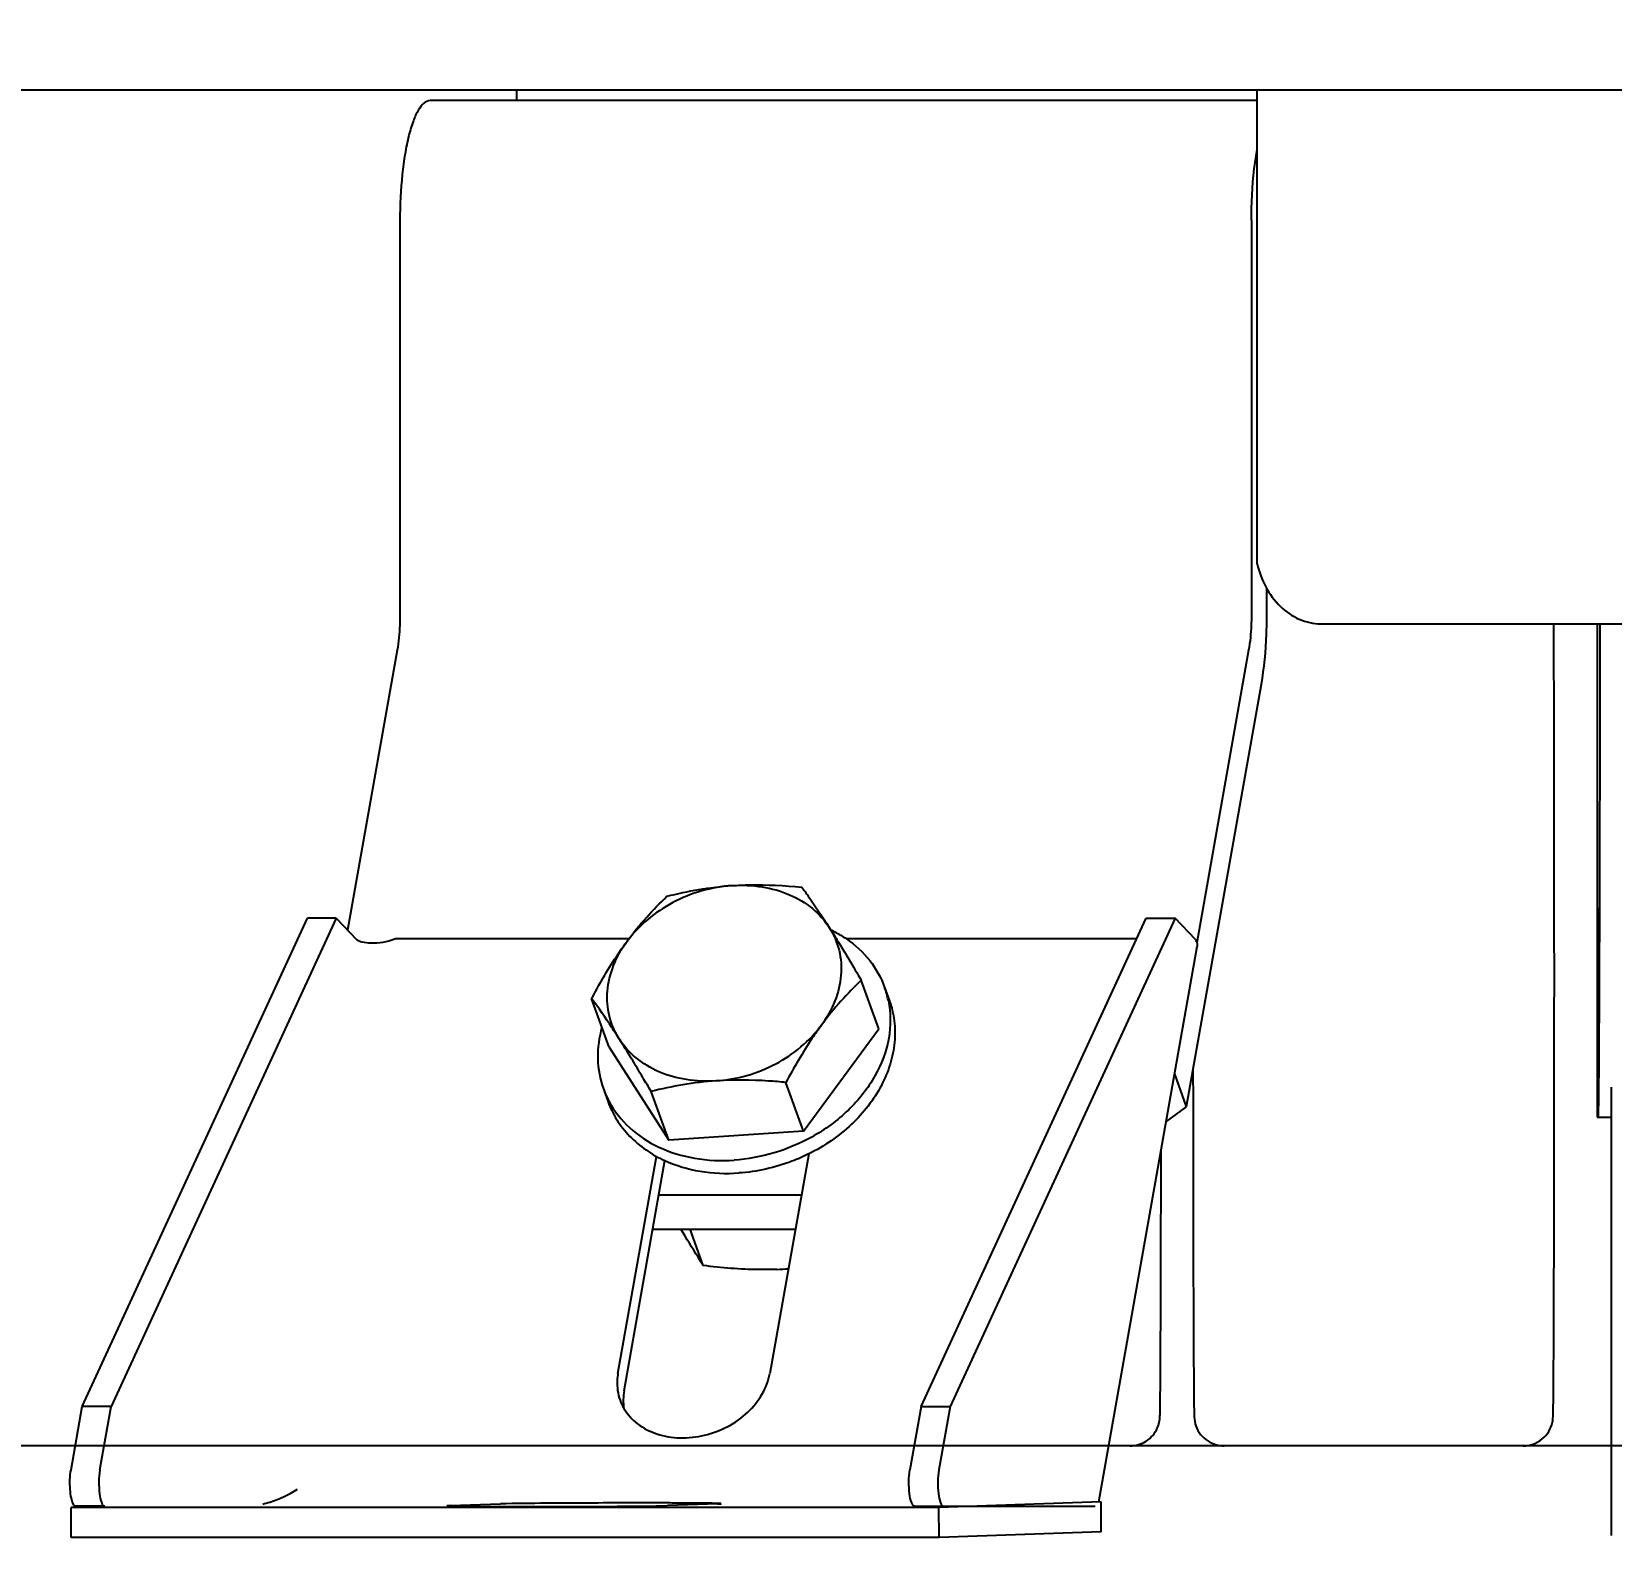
# Model space of a CAD drawing. Header units: millimetres. Extents: x 581 to 3895, y 0 to 3492.
# Drawn here: x 1066 to 1171.7, y 106.3 to 207.1 of the extents above; entities that cross this region are included whole.
import ezdxf

# ---------------------------------------------------------------- set-up
doc = ezdxf.new("R2010")
doc.units = ezdxf.units.MM
doc.header["$LTSCALE"] = 272.25
doc.header["$PDMODE"] = 3
doc.header["$PDSIZE"] = 8
doc.layers.get('0').update_dxf_attribs({"linetype": 'CONTINUOUS'})
doc.layers.get('Defpoints').update_dxf_attribs({"linetype": 'CONTINUOUS'})
doc.layers.add('00_BUW_DATUM', color=7, linetype='CONTINUOUS')
doc.layers.add('02___PRT_ALL_AXES', color=7, linetype='CONTINUOUS')
doc.styles.get("Standard").update_dxf_attribs({"font": 'calibri.ttf'})
doc.dimstyles.new('DIMSTYLE_4', dxfattribs={"dimtxt": 29.166667, "dimasz": 29.166667, "dimexe": 1.5, "dimexo": 1, "dimgap": 0.875, "dimtad": 1, "dimdec": 0, "dimdsep": 46, "dimtxsty": 'Standard', "dimblk": '_FILLED', "dimblk1": '_FILLED', "dimblk2": '_FILLED', "dimcen": 0.09, "dimazin": 2, "dimtp": 0.01, "dimtm": 0.01, "dimtfac": 1, "dimtdec": 0, "dimtofl": 0, "dimtmove": 0, "dimatfit": 3, "dimldrblk": '_FILLED', "dimfxl": 0, "dimtolj": 1, "dimarcsym": 0})

# ---------------------------------------------------------------- blocks, each defined once
blk = doc.blocks.new('_FILLED')
at = {"color": 0, "linetype": 'ByBlock'}
blk.add_solid([(0, 0), (-1, 0.2143), (-1, -0.2143)], dxfattribs=at)
blk = doc.blocks.new('*D123')
at = {"color": 0, "linetype": 'Continuous', "lineweight": -2}
for p, q in [((1058.67, 635.84), (955.5, 635.84)), ((957, 141.61), (957, 606.68)), ((1406.33, 112.44), (955.5, 112.44))]:
    blk.add_line(p, q, dxfattribs=at)
at = {"layer": 'Defpoints', "color": 0}
for p in [(957, 635.84), (1059.67, 635.84), (1407.33, 112.44)]:
    blk.add_point(p, dxfattribs=at)
at = {"color": 0, "linetype": 'ByBlock', "lineweight": -2, "xscale": 29.1666666667, "yscale": 29.1666666667, "zscale": 29.1666666667}
for p, rotation in [((957, 635.84), 90), ((957, 112.44), 270)]:
    blk.add_blockref('_FILLED', p, dxfattribs=dict(at, rotation=rotation))
at = {"color": 0, "insert": (941.18, 374.14), "char_height": 29.1667, "attachment_point": 5, "rotation": 90}
blk.add_mtext('\\A1;\\A1;578', dxfattribs=at)

msp = doc.modelspace()

# ---------------------------------------------------------------- linework, layer by layer
at = {"linetype": 'Continuous'}
for p, q in [((1098.467, 202.444), (1098.467, 203.174)), ((1148.001, 171.444), (1148.001, 203.174)), ((1148.001, 202.444), (1092.677, 202.444)), ((1090.655, 194.444), (1090.655, 167.967)), ((1147.609, 194.444), (1147.609, 167.967)), ((1148.62, 169.821), (1148.62, 167.967)), ((1152.243, 167.444), (1261.138, 167.444)), ((1170.737, 167.444), (1170.737, 134.444)), ((1090.472, 165.672), (1087.156, 146.939)), ((1147.426, 165.672), (1143.96, 146.087)), ((1148.255, 163.378), (1143.256, 135.136)), ((1069.399, 115.07), (1084.46, 147.746)), ((1086.395, 147.746), (1071.334, 115.07)), ((1086.395, 147.746), (1084.46, 147.746)), ((1086.395, 147.746), (1087.746, 146.314)), ((1125.515, 115.07), (1140.577, 147.746)), ((1142.512, 147.746), (1127.45, 115.07)), ((1140.577, 147.746), (1142.512, 147.746)), ((1143.863, 146.314), (1142.512, 147.746)), ((1105.966, 146.359), (1090.307, 146.359)), ((1139.938, 146.359), (1120.518, 146.359)), ((1137.398, 108.698), (1143.973, 145.851)), ((1117.648, 133.498), (1122.688, 140.335)), ((1104.654, 139.114), (1108.631, 132.887)), ((1142.465, 137.328), (1143.256, 135.136)), ((1143.256, 135.136), (1141.9, 134.137)), ((1170.737, 134.444), (1171.69, 134.444)), ((1117.648, 133.498), (1108.631, 132.887)), ((1105.236, 117.279), (1107.809, 131.814)), ((1105.65, 116.132), (1108.376, 131.532)), ((1117.996, 131.977), (1115.395, 117.279)), ((1107.97, 129.238), (1117.512, 129.238)), ((1107.564, 126.944), (1117.106, 126.944)), ((1110.943, 124.51), (1110.065, 126.944)), ((1068.65, 110.838), (1069.399, 115.07)), ((1071.334, 115.07), (1069.399, 115.07)), ((1070.585, 110.838), (1071.334, 115.07)), ((1125.515, 115.07), (1124.766, 110.838)), ((1125.515, 115.07), (1127.45, 115.07)), ((1127.45, 115.07), (1126.701, 110.838)), ((1126.71, 108.319), (1068.658, 108.319)), ((1068.663, 106.319), (1068.658, 108.319)), ((1070.906, 108.399), (1068.971, 108.399)), ((1068.973, 108.33), (1070.906, 108.397)), ((1094.042, 108.444), (1097.379, 108.559)), ((1111.891, 108.559), (1108.555, 108.444)), ((1125.087, 108.399), (1127.022, 108.399)), ((1137.563, 108.694), (1126.71, 108.319)), ((1126.715, 106.319), (1126.71, 108.319)), ((1127.022, 108.399), (1137.153, 108.399)), ((1137.568, 106.694), (1137.563, 108.694)), ((1126.715, 106.319), (1068.663, 106.319)), ((1137.568, 106.694), (1126.715, 106.319))]:
    msp.add_line(p, q, dxfattribs=at)
for centre, radius, start, end in [((1114.997, 148.057), 23.822, 272.11266, 273.94578), ((1108.504, 116.627), 3.324, 199.86371, 210.54572)]:
    msp.add_arc(centre, radius, start, end, dxfattribs=at)
for points, knots in [([(1092.677, 202.444), (1092.349, 202.444), (1091.873, 201.876), (1091.515, 201.041), (1091.212, 200.038), (1090.973, 198.84), (1090.723, 196.954), (1090.655, 195.466), (1090.655, 194.444)], [0, 0, 0, 0, 0.1152698, 0.2109985, 0.332861, 0.4777936, 0.6411703, 1, 1, 1, 1]), ([(1147.609, 194.444), (1147.609, 194.864), (1147.642, 196.446), (1147.789, 198.03), (1148, 199.173)], [0, 0, 0, 0, 0.2653112, 1, 1, 1, 1]), ([(1148.001, 171.444), (1148.12, 170.913), (1148.5, 169.882), (1149.455, 168.574), (1150.742, 167.666), (1151.754, 167.444), (1152.243, 167.444)], [0, 0, 0, 0, 0.2609567, 0.519541, 0.7654326, 1, 1, 1, 1]), ([(1090.655, 167.967), (1090.655, 167.764), (1090.64, 166.996), (1090.57, 166.229), (1090.472, 165.672)], [0, 0, 0, 0, 0.2642116, 1, 1, 1, 1]), ([(1147.609, 167.967), (1147.609, 167.764), (1147.594, 166.996), (1147.525, 166.229), (1147.426, 165.672)], [0, 0, 0, 0, 0.2642116, 1, 1, 1, 1]), ([(1148.62, 167.967), (1148.62, 167.561), (1148.59, 166.026), (1148.451, 164.491), (1148.255, 163.378)], [0, 0, 0, 0, 0.2642116, 1, 1, 1, 1]), ([(1167.872, 148.445), (1167.871, 150.273), (1167.866, 156.607), (1167.856, 162.94), (1167.839, 167.445)], [0, 0, 0, 0, 0.2886571, 1, 1, 1, 1]), ([(1170.816, 134.444), (1170.828, 134.444), (1170.816, 134.491), (1170.826, 134.531), (1170.826, 134.636), (1170.834, 134.802), (1170.837, 135.063), (1170.843, 135.395), (1170.848, 135.8), (1170.853, 136.278), (1170.861, 137.056), (1170.869, 138.203), (1170.879, 139.781), (1170.888, 141.621), (1170.896, 143.711), (1170.905, 146.037), (1170.915, 149.564), (1170.926, 154.437), (1170.937, 160.746), (1170.941, 165.155), (1170.943, 167.443)], [0, 0, 0, 0, 0.001139, 0.0025494, 0.004521, 0.010146, 0.0180081, 0.0280931, 0.0403834, 0.0548609, 0.0715013, 0.1111537, 0.1590818, 0.2149674, 0.2784409, 0.3490852, 0.426431, 0.5991473, 0.7920324, 1, 1, 1, 1]), ([(1167.873, 143.944), (1167.873, 145.071), (1167.873, 146.572), (1167.872, 148.072), (1167.872, 148.445)], [0, 0, 0, 0, 0.7512262, 1, 1, 1, 1]), ([(1087.746, 146.314), (1087.851, 146.24), (1088.179, 146.141), (1089.042, 146.047), (1089.801, 146.174), (1090.307, 146.359)], [0, 0, 0, 0, 0.1474548, 0.3813532, 1, 1, 1, 1]), ([(1143.863, 146.314), (1143.887, 146.276), (1143.963, 146.135), (1143.994, 145.965), (1143.973, 145.851)], [0, 0, 0, 0, 0.2780193, 1, 1, 1, 1]), ([(1167.872, 139.443), (1167.872, 139.817), (1167.873, 141.317), (1167.873, 142.817), (1167.873, 143.944)], [0, 0, 0, 0, 0.248769, 1, 1, 1, 1]), ([(1123.388, 142.259), (1123.548, 141.816), (1123.77, 140.881), (1123.785, 139.423), (1123.487, 137.951), (1122.673, 135.998), (1120.927, 133.78), (1119.036, 132.491), (1117.997, 131.975)], [0, 0, 0, 0, 0.1118614, 0.2257451, 0.3433256, 0.4656866, 0.7247904, 1, 1, 1, 1]), ([(1165.786, 112.444), (1166.239, 112.444), (1167.154, 112.769), (1167.751, 113.758), (1167.798, 114.52), (1167.804, 115.072), (1167.813, 115.755), (1167.82, 116.677), (1167.827, 117.836), (1167.834, 119.224), (1167.843, 121.495), (1167.853, 124.799), (1167.862, 129.24), (1167.869, 134.196), (1167.871, 137.656), (1167.872, 139.443)], [0, 0, 0, 0, 0.0483556, 0.094774, 0.1137358, 0.1295243, 0.1537496, 0.1866474, 0.2280294, 0.2775684, 0.3348465, 0.4705803, 0.6305203, 0.8090901, 1, 1, 1, 1]), ([(1143.702, 137.653), (1143.703, 135.966), (1143.706, 132.715), (1143.713, 128.073), (1143.722, 123.944), (1143.732, 120.886), (1143.741, 118.794), (1143.748, 117.521), (1143.755, 116.46), (1143.761, 115.618), (1143.77, 114.996), (1143.776, 114.457), (1143.84, 113.697), (1144.471, 112.743), (1145.352, 112.444), (1145.787, 112.444)], [0, 0, 0, 0, 0.1923698, 0.3707702, 0.529448, 0.6633162, 0.7195764, 0.7681077, 0.8085375, 0.8405804, 0.8640949, 0.8794295, 0.9021622, 0.950446, 1, 1, 1, 1]), ([(1104.576, 135.469), (1104.729, 135.045), (1105.132, 134.22), (1106.293, 132.746), (1107.503, 131.926), (1108.374, 131.53)], [0, 0, 0, 0, 0.2414681, 0.486939, 1, 1, 1, 1]), ([(1139.489, 112.444), (1139.868, 112.444), (1140.638, 112.67), (1141.355, 113.502), (1141.497, 114.263), (1141.502, 114.79), (1141.51, 115.242), (1141.516, 115.856), (1141.525, 117.006), (1141.535, 118.839), (1141.546, 121.483), (1141.555, 124.67), (1141.563, 128.324), (1141.567, 130.908), (1141.569, 132.264)], [0, 0, 0, 0, 0.0542778, 0.1082408, 0.1482995, 0.1625324, 0.1838663, 0.2132076, 0.2505787, 0.3486863, 0.476023, 0.6295706, 0.8056434, 1, 1, 1, 1]), ([(1108.374, 131.53), (1109.121, 131.19), (1110.759, 130.71), (1112.46, 130.641), (1113.323, 130.7)], [0, 0, 0, 0, 0.4865079, 1, 1, 1, 1]), ([(1117.997, 131.975), (1117.632, 131.794), (1116.147, 131.144), (1114.534, 130.782), (1113.323, 130.7)], [0, 0, 0, 0, 0.2516189, 1, 1, 1, 1]), ([(1110.943, 124.51), (1110.826, 124.692), (1110.315, 125.495), (1109.822, 126.309), (1109.451, 126.944)], [0, 0, 0, 0, 0.2276094, 1, 1, 1, 1]), ([(1115.875, 124.251), (1115.469, 124.236), (1113.821, 124.217), (1112.174, 124.355), (1110.943, 124.51)], [0, 0, 0, 0, 0.2471642, 1, 1, 1, 1]), ([(1105.236, 117.279), (1105.209, 117.128), (1105.14, 116.532), (1105.226, 115.917), (1105.377, 115.498)], [0, 0, 0, 0, 0.256249, 1, 1, 1, 1]), ([(1105.641, 114.938), (1105.872, 114.546), (1106.524, 113.829), (1107.854, 113.158), (1109.415, 112.907), (1111.59, 113.151), (1114.035, 114.399), (1115.223, 116.307), (1115.395, 117.279)], [0, 0, 0, 0, 0.1110245, 0.2297049, 0.3572449, 0.4914173, 0.7590924, 1, 1, 1, 1]), ([(1068.813, 108.531), (1068.742, 108.654), (1068.65, 108.992), (1068.555, 109.763), (1068.574, 110.409), (1068.65, 110.838)], [0, 0, 0, 0, 0.1823831, 0.4406313, 1, 1, 1, 1]), ([(1070.585, 110.838), (1070.539, 110.579), (1070.496, 110.047), (1070.541, 109.279), (1070.626, 108.757), (1070.805, 108.399), (1070.906, 108.399)], [0, 0, 0, 0, 0.3115433, 0.633869, 0.8805762, 1, 1, 1, 1]), ([(1125.087, 108.399), (1124.986, 108.399), (1124.808, 108.757), (1124.723, 109.279), (1124.677, 110.047), (1124.72, 110.579), (1124.766, 110.838)], [0, 0, 0, 0, 0.1194238, 0.366131, 0.6884567, 1, 1, 1, 1]), ([(1126.701, 110.838), (1126.655, 110.579), (1126.612, 110.047), (1126.658, 109.279), (1126.743, 108.757), (1126.921, 108.399), (1127.022, 108.399)], [0, 0, 0, 0, 0.3115433, 0.633869, 0.8805762, 1, 1, 1, 1]), ([(1081.477, 108.544), (1081.635, 108.589), (1082.442, 108.826), (1083.227, 109.171), (1083.791, 109.547)], [0, 0, 0, 0, 0.1948902, 1, 1, 1, 1]), ([(1093.799, 108.427), (1093.799, 108.417), (1093.863, 108.429), (1093.932, 108.409), (1094.095, 108.413), (1094.299, 108.404), (1094.568, 108.401), (1095.029, 108.395), (1095.729, 108.389), (1096.699, 108.383), (1097.818, 108.38), (1099.049, 108.378), (1100.8, 108.379), (1102.957, 108.383), (1105.694, 108.404), (1107.536, 108.409), (1108.555, 108.444)], [0, 0, 0, 0, 0.0021097, 0.0083065, 0.0185662, 0.0327993, 0.050895, 0.0727111, 0.1267511, 0.1931673, 0.2698075, 0.3541852, 0.4435613, 0.6256442, 0.7926211, 1, 1, 1, 1]), ([(1094.042, 108.444), (1094.007, 108.443), (1093.948, 108.439), (1093.866, 108.439), (1093.831, 108.429), (1093.799, 108.433), (1093.799, 108.427)], [0, 0, 0, 0, 0.4343612, 0.7465461, 0.9352044, 1, 1, 1, 1]), ([(1112.135, 108.576), (1112.135, 108.586), (1112.071, 108.574), (1112.002, 108.594), (1111.838, 108.59), (1111.634, 108.599), (1111.366, 108.602), (1110.905, 108.608), (1110.204, 108.614), (1109.235, 108.62), (1108.116, 108.623), (1106.884, 108.625), (1105.134, 108.624), (1102.977, 108.62), (1100.24, 108.599), (1098.398, 108.594), (1097.379, 108.559)], [0, 0, 0, 0, 0.0021097, 0.0083065, 0.0185662, 0.0327993, 0.050895, 0.0727111, 0.1267511, 0.1931673, 0.2698075, 0.3541852, 0.4435613, 0.6256442, 0.7926211, 1, 1, 1, 1]), ([(1111.891, 108.559), (1111.927, 108.56), (1111.985, 108.564), (1112.068, 108.564), (1112.103, 108.574), (1112.135, 108.57), (1112.135, 108.576)], [0, 0, 0, 0, 0.4343612, 0.7465461, 0.9352044, 1, 1, 1, 1])]:
    msp.add_open_spline(points, degree=3, knots=knots, dxfattribs=at)
for points in [[(1105.65, 116.132), (1105.581, 115.74), (1105.574, 115.331), (1105.639, 114.938)], [(1068.889, 108.433), (1068.858, 108.46), (1068.833, 108.495), (1068.813, 108.531)], [(1068.971, 108.399), (1068.941, 108.399), (1068.912, 108.414), (1068.889, 108.433)]]:
    msp.add_open_spline(points, degree=3, dxfattribs=at)
at = {"layer": '00_BUW_DATUM', "linetype": 'Continuous'}
for p, q in [((1122.688, 140.335), (1121.51, 143.596)), ((1123.077, 143.12), (1123.388, 142.259)), ((1104.654, 139.114), (1103.477, 142.375)), ((1104.265, 136.329), (1104.576, 135.469)), ((1117.648, 133.498), (1116.47, 136.759)), ((1108.631, 132.887), (1107.454, 136.148))]:
    msp.add_line(p, q, dxfattribs=at)
for centre, start, end in [((1117.138, 140.977), 11.58682, 19.836), ((1110.204, 138.474), 199.86284, 208.11324)]:
    msp.add_arc(centre, 6.314, start, end, dxfattribs=at)
for points, knots in [([(1112.878, 149.927), (1111.502, 149.834), (1108.814, 149.063), (1106.64, 147.276), (1105.849, 146.203)], [0, 0, 0, 0, 0.5083486, 1, 1, 1, 1]), ([(1105.849, 146.203), (1106.261, 146.762), (1107.108, 147.806), (1108.048, 148.766), (1108.517, 149.212)], [0, 0, 0, 0, 0.5175988, 1, 1, 1, 1]), ([(1108.517, 149.212), (1109.218, 149.389), (1110.661, 149.701), (1112.128, 149.876), (1112.878, 149.927)], [0, 0, 0, 0, 0.4903609, 1, 1, 1, 1]), ([(1112.878, 149.927), (1113.261, 149.953), (1114.814, 150.018), (1116.37, 149.934), (1117.534, 149.822)], [0, 0, 0, 0, 0.2476664, 1, 1, 1, 1]), ([(1112.878, 149.927), (1113.544, 149.972), (1114.859, 149.923), (1116.708, 149.407), (1118.274, 148.477), (1119.069, 147.596), (1119.374, 147.119)], [0, 0, 0, 0, 0.2708997, 0.5281804, 0.7703352, 1, 1, 1, 1]), ([(1117.534, 149.822), (1117.678, 149.625), (1118.313, 148.739), (1118.919, 147.832), (1119.374, 147.119)], [0, 0, 0, 0, 0.2239819, 1, 1, 1, 1]), ([(1119.374, 147.119), (1119.671, 146.654), (1120.12, 145.611), (1120.242, 143.889), (1119.816, 142.15), (1119.211, 141.087), (1118.843, 140.587)], [0, 0, 0, 0, 0.2381807, 0.4794135, 0.7318825, 1, 1, 1, 1]), ([(1119.374, 147.119), (1119.547, 146.848), (1120.278, 145.685), (1120.98, 144.504), (1121.51, 143.596)], [0, 0, 0, 0, 0.2344225, 1, 1, 1, 1]), ([(1119.47, 146.968), (1119.562, 146.924), (1119.923, 146.741), (1120.27, 146.531), (1120.519, 146.36)], [0, 0, 0, 0, 0.2531564, 1, 1, 1, 1]), ([(1103.477, 142.375), (1103.659, 142.714), (1104.384, 144.029), (1105.186, 145.304), (1105.849, 146.203)], [0, 0, 0, 0, 0.2558845, 1, 1, 1, 1]), ([(1105.318, 139.671), (1105.021, 140.137), (1104.572, 141.18), (1104.45, 142.901), (1104.876, 144.641), (1105.481, 145.703), (1105.849, 146.203)], [0, 0, 0, 0, 0.2381807, 0.4794135, 0.7318825, 1, 1, 1, 1]), ([(1120.519, 146.36), (1121.103, 145.958), (1122.149, 145.003), (1122.845, 143.763), (1123.077, 143.12)], [0, 0, 0, 0, 0.5089258, 1, 1, 1, 1]), ([(1121.51, 143.596), (1121.041, 143.15), (1120.101, 142.19), (1119.255, 141.146), (1118.843, 140.587)], [0, 0, 0, 0, 0.4824012, 1, 1, 1, 1]), ([(1105.318, 139.671), (1105.155, 139.926), (1104.562, 140.841), (1103.941, 141.738), (1103.477, 142.375)], [0, 0, 0, 0, 0.2774136, 1, 1, 1, 1]), ([(1123.323, 142.245), (1123.492, 141.42), (1123.493, 139.632), (1122.517, 137.061), (1120.705, 134.779), (1119.085, 133.598), (1118.196, 133.104)], [0, 0, 0, 0, 0.2265386, 0.4675941, 0.7265548, 1, 1, 1, 1]), ([(1111.814, 136.863), (1113.19, 136.956), (1115.878, 137.728), (1118.051, 139.514), (1118.843, 140.587)], [0, 0, 0, 0, 0.5083486, 1, 1, 1, 1]), ([(1118.843, 140.587), (1118.626, 140.294), (1117.764, 139.063), (1117.008, 137.761), (1116.47, 136.759)], [0, 0, 0, 0, 0.2427292, 1, 1, 1, 1]), ([(1104.166, 140.464), (1103.972, 139.781), (1103.776, 138.375), (1104.032, 136.974), (1104.265, 136.329)], [0, 0, 0, 0, 0.5089574, 1, 1, 1, 1]), ([(1111.814, 136.863), (1111.148, 136.818), (1109.833, 136.868), (1107.984, 137.384), (1106.418, 138.313), (1105.623, 139.194), (1105.318, 139.671)], [0, 0, 0, 0, 0.2708997, 0.5281804, 0.7703352, 1, 1, 1, 1]), ([(1107.454, 136.148), (1107.272, 136.46), (1106.576, 137.644), (1105.863, 138.818), (1105.318, 139.671)], [0, 0, 0, 0, 0.2630135, 1, 1, 1, 1]), ([(1111.814, 136.863), (1111.065, 136.813), (1109.598, 136.638), (1108.155, 136.326), (1107.454, 136.148)], [0, 0, 0, 0, 0.5096391, 1, 1, 1, 1]), ([(1116.47, 136.759), (1116.082, 136.796), (1114.534, 136.923), (1112.974, 136.942), (1111.814, 136.863)], [0, 0, 0, 0, 0.2515415, 1, 1, 1, 1]), ([(1104.634, 135.499), (1104.985, 134.842), (1105.954, 133.615), (1107.967, 132.307), (1110.393, 131.575), (1112.131, 131.5), (1113.013, 131.56)], [0, 0, 0, 0, 0.2290781, 0.4704774, 0.7278916, 1, 1, 1, 1]), ([(1118.196, 133.104), (1117.401, 132.661), (1115.714, 131.953), (1113.914, 131.621), (1113.013, 131.56)], [0, 0, 0, 0, 0.5018183, 1, 1, 1, 1])]:
    msp.add_open_spline(points, degree=3, knots=knots, dxfattribs=at)
at = {"layer": '02___PRT_ALL_AXES', "linetype": 'Continuous'}
for p, q in [((1057.882, 203.174), (1709.052, 203.174)), ((1171.69, 106.444), (1171.69, 136.444)), ((1139.489, 112.444), (1138.061, 112.444)), ((1165.786, 112.444), (1145.787, 112.444))]:
    msp.add_line(p, q, dxfattribs=at)
for points in [[(1170.786, 148.444), (1170.779, 148.444), (1170.794, 148.398), (1170.778, 148.35), (1170.785, 148.234), (1170.78, 148.09), (1170.78, 147.9), (1170.778, 147.575), (1170.777, 147.085), (1170.775, 146.412), (1170.774, 145.644), (1170.773, 144.811), (1170.773, 143.944), (1170.773, 143.078), (1170.774, 142.244), (1170.775, 141.476), (1170.777, 140.803), (1170.778, 140.313), (1170.78, 139.989), (1170.78, 139.799), (1170.785, 139.655), (1170.778, 139.538), (1170.794, 139.491), (1170.779, 139.444), (1170.786, 139.444)], [(1170.786, 139.444), (1170.794, 139.444), (1170.779, 139.491), (1170.795, 139.538), (1170.788, 139.655), (1170.793, 139.799), (1170.792, 139.989), (1170.795, 140.313), (1170.796, 140.803), (1170.798, 141.476), (1170.799, 142.244), (1170.8, 143.078), (1170.8, 143.944), (1170.8, 144.811), (1170.799, 145.644), (1170.798, 146.412), (1170.796, 147.085), (1170.795, 147.575), (1170.792, 147.9), (1170.793, 148.09), (1170.788, 148.234), (1170.795, 148.35), (1170.779, 148.398), (1170.794, 148.444), (1170.786, 148.444)]]:
    msp.add_open_spline(points, degree=3, knots=[0, 0, 0, 0, 0.0024151, 0.0096136, 0.0215383, 0.0380685, 0.0590468, 0.0842741, 0.1464547, 0.222221, 0.308662, 0.4024565, 0.5, 0.5975435, 0.691338, 0.777779, 0.8535453, 0.9157259, 0.9409532, 0.9619315, 0.9784617, 0.9903864, 0.9975849, 1, 1, 1, 1], dxfattribs=at)

# ---------------------------------------------------------------- dimensions: what is measured, and where the dimension line sits
at = {"linetype": 'Continuous'}
dim = msp.add_linear_dim(base=(957, 635.844), p1=(1407.331, 112.444), p2=(1059.675, 635.844), angle=90, text='\\A1;578', dimstyle='DIMSTYLE_4', override={"dimtxsty": 'Standard', "dimldrblk": '_FILLED'}, dxfattribs=at)
dim.commit()
dim.dimension.update_dxf_attribs({"geometry": '*D123', "text_midpoint": (941.183, 374.144)})

doc.saveas('drawing.dxf')
